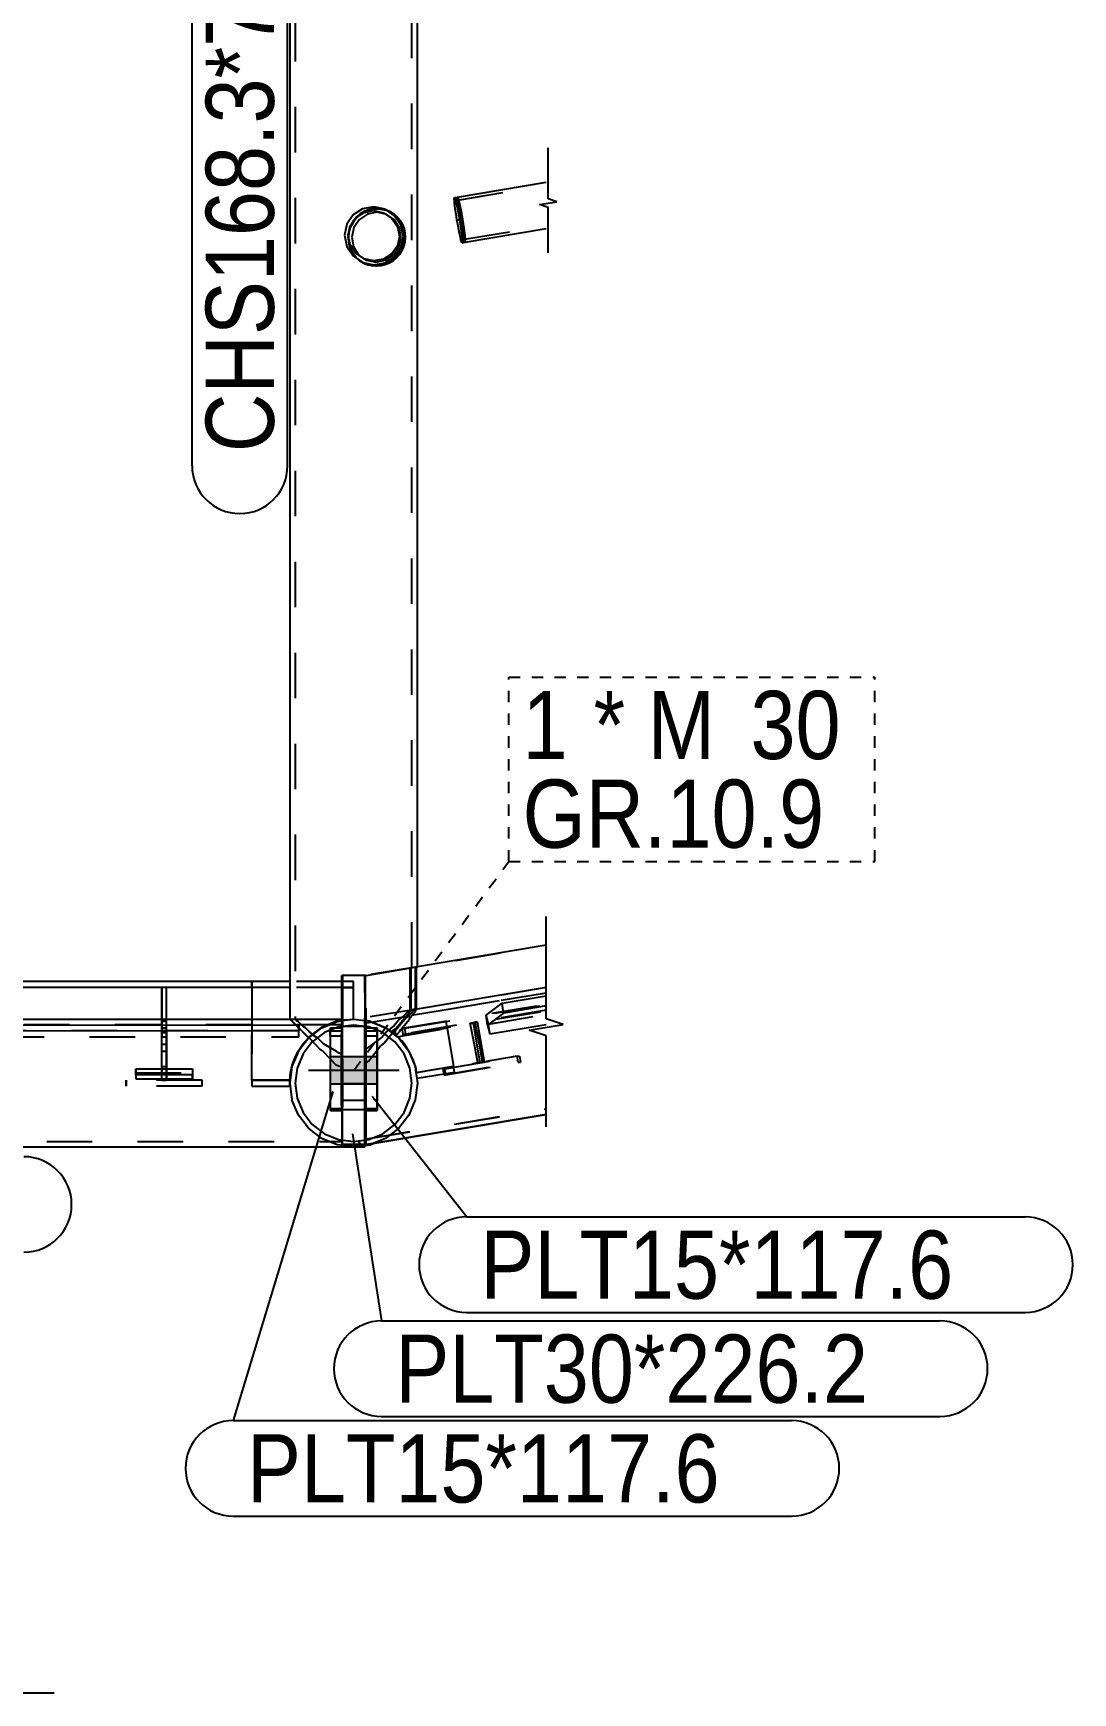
# Model space of a CAD drawing. Header units: millimetres. Extents: x 150000 to 150841, y 150000 to 150594.
# Drawn here: x 150651 to 150696.7, y 150287.6 to 150360.6 of the extents above; entities that cross this region are included whole.
import ezdxf

# ---------------------------------------------------------------- set-up
doc = ezdxf.new("R2010")
doc.units = ezdxf.units.MM
for name, pattern in [('XKITLINE00', [0]), ('XKITLINE02', [4, 2, -2]), ('XKITLINE04', [3, 0.5, -0.5, 0.5, -0.5, 0.5, -0.5])]:
    doc.linetypes.add(name, pattern=pattern)
doc.styles.add('A', font='arial.ttf')
doc.styles.add('ARIAL', font='arial.ttf')

msp = doc.modelspace()

# ---------------------------------------------------------------- linework, layer by layer
at = {"color": 7, "linetype": 'XKITLINE02'}
for p, q in [((150662.489, 150397.322), (150662.489, 150317.208)), ((150667.624, 150319.47), (150667.624, 150397.424)), ((150669.649, 150353.228), (150673.524, 150353.878)), ((150665.198, 150352.488), (150665.607, 150352.762)), ((150665.518, 150352.72), (150665.349, 150352.617)), ((150665.375, 150352.603), (150665.543, 150352.706)), ((150665.699, 150352.796), (150665.518, 150352.72)), ((150665.543, 150352.706), (150665.725, 150352.782)), ((150665.607, 150352.762), (150666.085, 150352.858)), ((150665.89, 150352.842), (150665.699, 150352.796)), ((150665.725, 150352.782), (150665.916, 150352.828)), ((150666.085, 150352.858), (150665.89, 150352.842)), ((150665.916, 150352.828), (150666.111, 150352.844)), ((150666.085, 150352.858), (150666.111, 150352.844)), ((150666.279, 150352.842), (150666.085, 150352.858)), ((150666.085, 150352.858), (150666.559, 150352.762)), ((150666.111, 150352.844), (150666.305, 150352.828)), ((150666.468, 150352.796), (150666.279, 150352.842)), ((150666.305, 150352.828), (150666.494, 150352.782)), ((150666.377, 150352.671), (150666.493, 150352.608)), ((150666.575, 150352.751), (150666.468, 150352.796)), ((150666.494, 150352.782), (150666.673, 150352.706)), ((150669.496, 150353.335), (150669.509, 150353.32)), ((150669.509, 150353.32), (150669.526, 150353.275)), ((150669.526, 150353.275), (150669.547, 150353.202)), ((150669.547, 150353.202), (150669.571, 150353.103)), ((150669.571, 150353.103), (150669.599, 150352.981)), ((150669.599, 150352.981), (150669.628, 150352.839)), ((150669.619, 150353.284), (150669.619, 150353.271)), ((150669.64, 150353.342), (150669.628, 150353.357)), ((150669.628, 150353.357), (150669.662, 150353.281)), ((150669.628, 150352.839), (150669.659, 150352.683)), ((150669.638, 150353.05), (150669.635, 150353.077)), ((150669.657, 150353.297), (150669.64, 150353.342)), ((150669.649, 150353.228), (150669.641, 150353.163)), ((150669.641, 150353.163), (150669.657, 150352.976)), ((150669.679, 150353.163), (150669.649, 150353.228)), ((150669.678, 150353.224), (150669.657, 150353.297)), ((150669.657, 150352.976), (150669.693, 150352.696)), ((150669.659, 150352.683), (150669.689, 150352.516)), ((150669.662, 150353.281), (150669.716, 150353.066)), ((150669.679, 150352.733), (150669.676, 150352.76)), ((150669.703, 150353.125), (150669.678, 150353.224)), ((150669.726, 150352.976), (150669.679, 150353.163)), ((150669.684, 150352.705), (150669.679, 150352.733)), ((150669.693, 150352.696), (150669.744, 150352.366)), ((150669.73, 150353.003), (150669.703, 150353.125)), ((150669.716, 150353.066), (150669.782, 150352.745)), ((150669.784, 150352.696), (150669.726, 150352.976)), ((150669.76, 150352.861), (150669.73, 150353.003)), ((150669.79, 150352.705), (150669.76, 150352.861)), ((150669.782, 150352.745), (150669.85, 150352.366)), ((150669.843, 150352.366), (150669.784, 150352.696)), ((150669.82, 150352.538), (150669.79, 150352.705)), ((150664.815, 150351.596), (150664.92, 150352.079)), ((150664.884, 150351.986), (150664.835, 150351.794)), ((150664.861, 150351.78), (150664.91, 150351.972)), ((150664.963, 150352.169), (150664.884, 150351.986)), ((150664.91, 150351.972), (150664.989, 150352.155)), ((150664.92, 150352.079), (150665.198, 150352.488)), ((150665.068, 150352.338), (150664.963, 150352.169)), ((150664.989, 150352.155), (150665.094, 150352.324)), ((150665.198, 150352.488), (150665.068, 150352.338)), ((150665.094, 150352.324), (150665.224, 150352.474)), ((150665.349, 150352.617), (150665.198, 150352.488)), ((150665.224, 150352.474), (150665.375, 150352.603)), ((150666.493, 150352.608), (150666.459, 150352.615)), ((150666.839, 150352.371), (150666.493, 150352.608)), ((150667.066, 150352.015), (150666.839, 150352.371)), ((150667.14, 150351.596), (150667.066, 150352.015)), ((150667.213, 150352.082), (150667.208, 150352.095)), ((150667.222, 150352.059), (150667.213, 150352.082)), ((150669.689, 150352.516), (150669.719, 150352.343)), ((150669.719, 150352.343), (150669.85, 150352.366)), ((150669.719, 150352.343), (150669.747, 150352.171)), ((150669.744, 150352.366), (150669.803, 150352.035)), ((150669.747, 150352.171), (150669.772, 150352.004)), ((150669.772, 150352.004), (150669.794, 150351.848)), ((150669.802, 150351.998), (150669.797, 150352.027)), ((150669.808, 150351.971), (150669.802, 150351.998)), ((150669.803, 150352.035), (150669.861, 150351.756)), ((150669.85, 150352.366), (150669.82, 150352.538)), ((150669.894, 150352.035), (150669.843, 150352.366)), ((150669.878, 150352.193), (150669.85, 150352.366)), ((150669.85, 150352.366), (150669.909, 150351.986)), ((150669.903, 150352.027), (150669.878, 150352.193)), ((150669.93, 150351.756), (150669.894, 150352.035)), ((150669.925, 150351.87), (150669.903, 150352.027)), ((150669.909, 150351.986), (150669.951, 150351.665)), ((150669.938, 150351.503), (150673.524, 150352.105)), ((150664.835, 150351.794), (150664.815, 150351.596)), ((150664.815, 150351.596), (150664.841, 150351.582)), ((150664.815, 150351.596), (150664.827, 150351.399)), ((150664.9, 150351.113), (150664.815, 150351.596)), ((150664.827, 150351.399), (150664.868, 150351.206)), ((150664.841, 150351.582), (150664.861, 150351.78)), ((150664.853, 150351.385), (150664.841, 150351.582)), ((150664.894, 150351.192), (150664.853, 150351.385)), ((150667.049, 150351.177), (150667.14, 150351.596)), ((150669.794, 150351.848), (150669.812, 150351.706)), ((150669.812, 150351.706), (150669.825, 150351.584)), ((150669.825, 150351.584), (150669.834, 150351.485)), ((150669.835, 150351.367), (150669.828, 150351.352)), ((150669.834, 150351.485), (150669.837, 150351.412)), ((150669.837, 150351.412), (150669.835, 150351.367)), ((150669.861, 150351.756), (150669.908, 150351.569)), ((150669.873, 150351.654), (150669.867, 150351.681)), ((150669.908, 150351.569), (150669.938, 150351.503)), ((150669.926, 150351.447), (150669.922, 150351.46)), ((150669.943, 150351.728), (150669.925, 150351.87)), ((150669.946, 150351.569), (150669.93, 150351.756)), ((150669.938, 150351.503), (150669.946, 150351.569)), ((150669.957, 150351.606), (150669.943, 150351.728)), ((150669.951, 150351.665), (150669.968, 150351.45)), ((150669.965, 150351.507), (150669.957, 150351.606)), ((150669.968, 150351.45), (150669.959, 150351.374)), ((150669.959, 150351.374), (150669.966, 150351.389)), ((150669.969, 150351.434), (150669.965, 150351.507)), ((150669.966, 150351.389), (150669.969, 150351.434)), ((150664.868, 150351.206), (150664.939, 150351.024)), ((150664.965, 150351.01), (150664.894, 150351.192)), ((150665.161, 150350.704), (150664.9, 150351.113)), ((150664.939, 150351.024), (150665.038, 150350.855)), ((150665.064, 150350.841), (150664.965, 150351.01)), ((150665.038, 150350.855), (150665.161, 150350.704)), ((150665.187, 150350.69), (150665.064, 150350.841)), ((150665.251, 150350.625), (150665.161, 150350.704)), ((150665.559, 150350.431), (150665.161, 150350.704)), ((150665.333, 150350.562), (150665.187, 150350.69)), ((150665.497, 150350.458), (150665.333, 150350.562)), ((150665.518, 150350.642), (150665.625, 150350.584)), ((150665.625, 150350.584), (150665.552, 150350.634)), ((150665.625, 150350.584), (150666.037, 150350.501)), ((150666.037, 150350.501), (150666.452, 150350.584)), ((150666.452, 150350.584), (150666.807, 150350.821)), ((150666.807, 150350.821), (150667.049, 150351.177)), ((150667.195, 150351.115), (150667.187, 150351.097)), ((150667.195, 150351.115), (150667.203, 150351.133)), ((150665.579, 150350.427), (150665.522, 150350.451)), ((150665.565, 150350.43), (150665.548, 150350.437)), ((150666.507, 150350.433), (150666.492, 150350.427)), ((150666.507, 150350.433), (150666.528, 150350.442)), ((150665.604, 150319.128), (150673.524, 150320.457)), ((150664.534, 150319.128), (150664.535, 150319.128)), ((150664.534, 150317.146), (150664.534, 150319.128)), ((150664.545, 150319.128), (150664.534, 150319.128)), ((150664.535, 150317.146), (150664.535, 150319.128)), ((150664.535, 150319.128), (150664.562, 150319.128)), ((150664.545, 150319.128), (150664.545, 150319.128)), ((150664.545, 150315.674), (150664.545, 150319.128)), ((150664.545, 150319.128), (150664.562, 150319.128)), ((150664.551, 150319.128), (150664.562, 150319.128)), ((150664.562, 150319.128), (150664.551, 150319.128)), ((150665.578, 150319.128), (150664.562, 150319.128)), ((150665.551, 150314.383), (150665.551, 150319.128)), ((150665.551, 150319.128), (150665.562, 150319.128)), ((150667.783, 150319.501), (150665.557, 150319.128)), ((150665.557, 150319.128), (150665.557, 150311.693)), ((150665.557, 150319.128), (150665.604, 150319.128)), ((150665.568, 150319.128), (150665.568, 150319.128)), ((150665.568, 150319.128), (150665.568, 150317.147)), ((150665.568, 150317.147), (150665.568, 150319.128)), ((150665.578, 150319.128), (150665.579, 150319.128)), ((150665.604, 150311.693), (150665.604, 150319.128)), ((150667.544, 150319.462), (150667.78, 150319.501)), ((150667.544, 150319.462), (150667.624, 150319.47)), ((150667.544, 150317.617), (150667.544, 150319.462)), ((150667.824, 150319.5), (150667.586, 150319.46)), ((150667.624, 150319.47), (150667.586, 150319.46)), ((150667.586, 150317.617), (150667.586, 150319.46)), ((150667.783, 150319.501), (150667.861, 150319.51)), ((150667.824, 150319.5), (150667.861, 150319.51)), ((150667.824, 150317.657), (150667.824, 150319.5)), ((150667.861, 150319.51), (150667.861, 150319.515)), ((150656.623, 150318.598), (150656.623, 150314.526)), ((150656.823, 150318.598), (150656.823, 150318.598)), ((150656.823, 150314.526), (150656.823, 150318.598)), ((150660.585, 150318.598), (150660.585, 150318.865)), ((150660.585, 150318.865), (150660.585, 150318.865)), ((150660.585, 150318.598), (150660.585, 150318.865)), ((150665.057, 150318.598), (150660.585, 150318.598)), ((150664.545, 150318.865), (150662.252, 150318.865)), ((150664.545, 150318.598), (150662.252, 150318.598)), ((150665.057, 150318.865), (150664.563, 150318.865)), ((150664.564, 150318.598), (150665.057, 150318.598)), ((150665.057, 150318.598), (150665.057, 150318.865)), ((150665.057, 150317.205), (150665.057, 150318.598)), ((150673.524, 150318.598), (150665.556, 150317.261)), ((150665.557, 150317.029), (150673.524, 150318.366)), ((150673.524, 150318.358), (150665.556, 150317.021)), ((150667.763, 150317.64), (150665.579, 150317.273)), ((150667.191, 150316.807), (150673.524, 150317.87)), ((150667.316, 150316.806), (150673.524, 150317.848)), ((150667.544, 150317.617), (150667.78, 150317.657)), ((150667.824, 150317.657), (150667.586, 150317.617)), ((150667.792, 150317.612), (150667.824, 150317.657)), ((150664.557, 150316.961), (150615.557, 150316.961)), ((150656.623, 150317.109), (150656.623, 150317.198)), ((150656.623, 150316.623), (150656.623, 150317.109)), ((150656.823, 150317.109), (150656.623, 150317.109)), ((150656.823, 150317.109), (150656.823, 150317.198)), ((150656.823, 150316.623), (150656.823, 150317.109)), ((150660.585, 150314.526), (150660.585, 150317.198)), ((150660.585, 150317.198), (150660.585, 150315.677)), ((150662.258, 150317.215), (150662.495, 150317.215)), ((150662.263, 150317.198), (150662.355, 150317.119)), ((150664.545, 150317.198), (150662.272, 150317.198)), ((150662.362, 150317.098), (150662.355, 150317.119)), ((150662.638, 150316.837), (150662.362, 150317.098)), ((150662.489, 150317.208), (150662.495, 150317.215)), ((150662.489, 150317.208), (150662.59, 150317.121)), ((150662.495, 150317.215), (150662.563, 150317.134)), ((150662.6, 150316.86), (150662.513, 150316.953)), ((150662.563, 150317.134), (150662.608, 150317.119)), ((150662.597, 150317.119), (150662.59, 150317.121)), ((150662.859, 150316.871), (150662.597, 150317.119)), ((150662.608, 150317.119), (150662.807, 150316.908)), ((150662.651, 150316.953), (150662.651, 150316.702)), ((150662.807, 150316.908), (150662.934, 150316.837)), ((150664.326, 150317.119), (150663.646, 150316.837)), ((150663.651, 150316.828), (150663.981, 150316.99)), ((150663.654, 150316.822), (150664.33, 150317.102)), ((150664.329, 150317.109), (150663.981, 150316.99)), ((150663.981, 150316.99), (150664.329, 150317.109)), ((150664.535, 150317.146), (150664.326, 150317.119)), ((150664.535, 150317.15), (150664.329, 150317.109)), ((150664.329, 150317.109), (150664.535, 150317.15)), ((150664.33, 150317.102), (150664.539, 150317.13)), ((150664.558, 150317.132), (150664.534, 150317.129)), ((150664.539, 150317.13), (150664.534, 150317.129)), ((150664.534, 150316.892), (150664.534, 150317.129)), ((150664.69, 150317.18), (150664.535, 150317.15)), ((150664.535, 150317.15), (150664.557, 150317.154)), ((150664.538, 150317.102), (150664.537, 150316.893)), ((150664.539, 150317.13), (150664.538, 150317.102)), ((150664.551, 150314.383), (150664.551, 150317.198)), ((150664.554, 150316.822), (150664.555, 150317.102)), ((150664.555, 150317.102), (150664.557, 150317.198)), ((150664.557, 150316.961), (150664.555, 150316.874)), ((150664.558, 150316.874), (150664.557, 150316.961)), ((150665.057, 150317.198), (150664.567, 150317.134)), ((150664.567, 150317.156), (150664.69, 150317.18)), ((150664.568, 150316.897), (150665.057, 150316.961)), ((150664.69, 150317.18), (150665.057, 150317.205)), ((150665.567, 150317.131), (150665.057, 150317.198)), ((150665.057, 150316.961), (150665.568, 150316.894)), ((150665.554, 150316.926), (150665.553, 150316.469)), ((150665.555, 150317.217), (150665.554, 150316.926)), ((150665.554, 150316.719), (150665.555, 150316.986)), ((150665.556, 150317.261), (150665.555, 150317.217)), ((150665.555, 150316.986), (150665.556, 150317.021)), ((150665.556, 150317.021), (150665.556, 150317.261)), ((150665.557, 150317.27), (150665.567, 150317.271)), ((150665.557, 150317.27), (150665.557, 150317.029)), ((150665.558, 150317.231), (150665.557, 150317.27)), ((150665.557, 150317.029), (150665.558, 150316.999)), ((150665.559, 150316.954), (150665.558, 150317.231)), ((150665.558, 150316.999), (150665.559, 150316.744)), ((150665.561, 150316.507), (150665.559, 150316.954)), ((150665.568, 150317.131), (150665.567, 150317.131)), ((150665.787, 150317.119), (150665.568, 150317.147)), ((150665.568, 150317.131), (150665.571, 150317.13)), ((150665.568, 150316.894), (150665.568, 150317.131)), ((150665.57, 150316.936), (150665.571, 150317.13)), ((150665.57, 150316.893), (150665.57, 150316.936)), ((150665.782, 150317.102), (150665.571, 150317.13)), ((150665.77, 150317.121), (150665.787, 150317.119)), ((150665.782, 150317.102), (150666.459, 150316.822)), ((150665.787, 150317.119), (150666.467, 150316.837)), ((150666.836, 150316.923), (150666.512, 150316.67)), ((150667.086, 150317.218), (150666.836, 150316.923)), ((150669.124, 150317.105), (150666.885, 150316.731)), ((150666.908, 150316.799), (150667.278, 150317.237)), ((150667.254, 150317.338), (150667.086, 150317.218)), ((150667.132, 150316.755), (150667.513, 150317.206)), ((150673.524, 150317.599), (150667.235, 150316.544)), ((150667.451, 150317.562), (150667.254, 150317.338)), ((150667.278, 150317.237), (150667.306, 150317.256)), ((150667.306, 150317.256), (150667.55, 150317.556)), ((150667.36, 150316.543), (150673.524, 150317.577)), ((150667.523, 150317.596), (150667.451, 150317.562)), ((150667.513, 150317.206), (150667.549, 150317.282)), ((150667.523, 150317.596), (150667.544, 150317.617)), ((150667.549, 150317.282), (150667.78, 150317.565)), ((150667.55, 150317.556), (150667.554, 150317.572)), ((150667.554, 150317.572), (150667.586, 150317.617)), ((150667.78, 150317.565), (150667.792, 150317.612)), ((150669.168, 150316.842), (150669.124, 150317.105)), ((150669.13, 150317.065), (150669.124, 150317.105)), ((150670.186, 150317.039), (150670.383, 150317.072)), ((150670.186, 150317.039), (150670.317, 150317.039)), ((150670.265, 150316.666), (150670.186, 150317.039)), ((150670.317, 150317.039), (150670.514, 150317.072)), ((150670.317, 150317.039), (150670.611, 150315.283)), ((150670.514, 150317.072), (150670.383, 150317.072)), ((150670.383, 150317.072), (150670.462, 150316.699)), ((150670.808, 150315.316), (150670.514, 150317.072)), ((150670.987, 150316.994), (150670.881, 150317.383)), ((150670.987, 150316.994), (150673.524, 150317.419)), ((150671.046, 150316.559), (150670.987, 150316.994)), ((150662.651, 150316.702), (150617.442, 150316.693)), ((150617.442, 150316.428), (150662.651, 150316.437)), ((150656.623, 150316.828), (150656.823, 150316.828)), ((150656.623, 150316.686), (150656.623, 150316.385)), ((150656.623, 150315.121), (150656.623, 150316.623)), ((150656.623, 150316.623), (150656.823, 150316.623)), ((150656.623, 150316.438), (150656.823, 150316.438)), ((150656.623, 150314.851), (150656.623, 150316.385)), ((150656.823, 150316.686), (150656.823, 150316.385)), ((150656.823, 150315.121), (150656.823, 150316.623)), ((150656.823, 150316.385), (150656.823, 150314.851)), ((150662.6, 150316.86), (150662.642, 150316.837)), ((150663.073, 150316.377), (150662.627, 150315.796)), ((150662.656, 150316.806), (150662.638, 150316.837)), ((150662.651, 150316.827), (150662.642, 150316.837)), ((150662.651, 150316.437), (150662.651, 150316.702)), ((150663.078, 150316.401), (150662.656, 150316.806)), ((150663.069, 150316.381), (150662.826, 150316.105)), ((150662.826, 150316.105), (150663.069, 150316.381)), ((150663.241, 150316.209), (150662.833, 150315.677)), ((150662.859, 150316.871), (150662.925, 150316.837)), ((150662.925, 150316.837), (150663.245, 150316.529)), ((150662.934, 150316.837), (150663.205, 150316.554)), ((150663.277, 150316.564), (150663.069, 150316.381)), ((150663.069, 150316.381), (150663.277, 150316.564)), ((150663.073, 150316.377), (150663.094, 150316.393)), ((150663.078, 150316.401), (150663.646, 150316.837)), ((150663.094, 150316.393), (150663.654, 150316.822)), ((150663.205, 150316.554), (150663.475, 150316.388)), ((150663.772, 150316.617), (150663.241, 150316.209)), ((150663.345, 150316.624), (150663.277, 150316.564)), ((150663.277, 150316.564), (150663.345, 150316.624)), ((150663.345, 150316.624), (150663.651, 150316.828)), ((150663.475, 150316.388), (150663.728, 150316.124)), ((150664.392, 150316.874), (150663.772, 150316.617)), ((150664.032, 150316.476), (150664.532, 150316.476)), ((150664.533, 150316.679), (150664.033, 150316.679)), ((150664.392, 150316.874), (150664.537, 150316.893)), ((150664.531, 150316.109), (150664.532, 150316.476)), ((150664.532, 150316.476), (150664.533, 150316.679)), ((150664.533, 150316.679), (150664.534, 150316.829)), ((150664.534, 150316.892), (150664.559, 150316.896)), ((150664.534, 150316.892), (150664.537, 150316.893)), ((150664.552, 150315.796), (150664.553, 150316.377)), ((150664.553, 150316.209), (150664.552, 150315.677)), ((150664.553, 150316.377), (150664.554, 150316.822)), ((150664.554, 150316.617), (150664.553, 150316.209)), ((150664.555, 150316.874), (150664.554, 150316.617)), ((150664.559, 150316.617), (150664.558, 150316.874)), ((150664.56, 150316.209), (150664.559, 150316.617)), ((150664.561, 150315.677), (150664.56, 150316.209)), ((150665.553, 150316.469), (150665.552, 150315.875)), ((150665.552, 150315.757), (150665.553, 150316.3)), ((150665.553, 150316.3), (150665.554, 150316.719)), ((150665.559, 150316.744), (150665.56, 150316.336)), ((150665.56, 150316.336), (150665.561, 150315.801)), ((150665.561, 150315.923), (150665.561, 150316.507)), ((150665.721, 150316.874), (150665.568, 150316.894)), ((150665.599, 150316.476), (150666.099, 150316.476)), ((150666.1, 150316.679), (150665.6, 150316.679)), ((150665.672, 150315.938), (150666.296, 150316.407)), ((150666.34, 150316.617), (150665.721, 150316.874)), ((150666.098, 150316.109), (150666.099, 150316.476)), ((150666.099, 150316.476), (150666.1, 150316.679)), ((150666.1, 150316.679), (150666.101, 150316.829)), ((150666.512, 150316.67), (150666.296, 150316.407)), ((150666.872, 150316.209), (150666.34, 150316.617)), ((150666.459, 150316.822), (150667.04, 150316.377)), ((150666.467, 150316.837), (150666.928, 150316.483)), ((150666.721, 150316.642), (150666.767, 150316.694)), ((150666.767, 150316.694), (150666.908, 150316.799)), ((150667.28, 150315.677), (150666.872, 150316.209)), ((150666.929, 150316.468), (150666.885, 150316.731)), ((150666.885, 150316.731), (150666.927, 150316.696)), ((150666.928, 150316.483), (150667.079, 150316.656)), ((150669.168, 150316.842), (150666.929, 150316.468)), ((150666.929, 150316.468), (150666.971, 150316.433)), ((150669.173, 150316.81), (150666.964, 150316.44)), ((150666.964, 150316.438), (150669.173, 150316.808)), ((150666.964, 150316.44), (150666.964, 150316.438)), ((150666.964, 150316.44), (150667.046, 150316.382)), ((150667.046, 150316.382), (150666.964, 150316.438)), ((150667.04, 150316.377), (150667.486, 150315.796)), ((150667.079, 150316.656), (150667.132, 150316.755)), ((150667.235, 150316.544), (150667.191, 150316.807)), ((150667.191, 150316.807), (150667.316, 150316.806)), ((150667.235, 150316.544), (150667.36, 150316.543)), ((150667.36, 150316.543), (150667.316, 150316.806)), ((150669.174, 150316.802), (150669.168, 150316.842)), ((150669.173, 150316.808), (150669.173, 150316.81)), ((150669.173, 150316.81), (150669.455, 150315.128)), ((150670.392, 150315.999), (150670.265, 150316.666)), ((150670.462, 150316.699), (150670.589, 150316.032)), ((150656.623, 150316.105), (150656.823, 150316.105)), ((150656.623, 150315.799), (150656.823, 150315.799)), ((150662.627, 150315.796), (150662.347, 150315.119)), ((150662.472, 150315.5), (150662.359, 150315.185)), ((150662.359, 150315.185), (150662.472, 150315.5)), ((150662.472, 150315.5), (150662.622, 150315.799)), ((150662.833, 150315.677), (150662.576, 150315.058)), ((150662.622, 150315.799), (150662.826, 150316.105)), ((150664.29, 150315.804), (150663.728, 150316.124)), ((150664.277, 150315.198), (150664.034, 150315.454)), ((150664.343, 150315.748), (150664.29, 150315.804)), ((150664.545, 150315.674), (150664.343, 150315.748)), ((150664.53, 150315.617), (150664.531, 150316.109)), ((150664.53, 150315.053), (150664.53, 150315.617)), ((150664.545, 150315.123), (150664.545, 150315.674)), ((150664.551, 150315.119), (150664.552, 150315.796)), ((150664.552, 150315.677), (150664.552, 150315.058)), ((150664.562, 150315.058), (150664.561, 150315.677)), ((150665.552, 150315.875), (150665.551, 150315.187)), ((150665.552, 150315.127), (150665.552, 150315.757)), ((150665.562, 150315.24), (150665.561, 150315.923)), ((150665.561, 150315.801), (150665.562, 150315.175)), ((150665.672, 150315.938), (150665.578, 150315.882)), ((150665.579, 150315.29), (150665.578, 150315.882)), ((150665.728, 150315.377), (150666.101, 150315.851)), ((150666.097, 150315.617), (150666.098, 150316.109)), ((150666.097, 150315.053), (150666.097, 150315.617)), ((150667.537, 150315.058), (150667.28, 150315.677)), ((150667.486, 150315.796), (150667.766, 150315.119)), ((150672.257, 150315.575), (150668.975, 150315.024)), ((150669.069, 150315.024), (150672.351, 150315.575)), ((150670.518, 150315.283), (150670.392, 150315.999)), ((150670.589, 150316.032), (150670.715, 150315.316)), ((150672.301, 150315.312), (150672.257, 150315.575)), ((150672.257, 150315.575), (150672.351, 150315.575)), ((150672.351, 150315.575), (150672.395, 150315.312)), ((150655.473, 150314.764), (150655.473, 150315.029)), ((150655.473, 150314.851), (150657.973, 150314.851)), ((150655.473, 150314.764), (150655.473, 150314.586)), ((150656.623, 150314.526), (150656.623, 150315.121)), ((150656.623, 150315.121), (150656.823, 150315.121)), ((150656.623, 150315.029), (150656.623, 150314.851)), ((150656.623, 150314.851), (150656.823, 150314.851)), ((150656.823, 150315.121), (150656.823, 150314.526)), ((150656.823, 150315.029), (150656.823, 150314.851)), ((150657.973, 150315.029), (150657.973, 150314.764)), ((150657.973, 150314.764), (150657.973, 150314.586)), ((150662.248, 150314.527), (150662.284, 150314.859)), ((150662.347, 150315.119), (150662.252, 150314.393)), ((150662.359, 150315.185), (150662.284, 150314.859)), ((150662.284, 150314.859), (150662.359, 150315.185)), ((150662.576, 150315.058), (150662.489, 150314.393)), ((150664.277, 150315.198), (150664.481, 150315.123)), ((150664.534, 150315.062), (150664.481, 150315.123)), ((150664.53, 150314.479), (150664.53, 150315.053)), ((150664.545, 150315.049), (150664.545, 150315.123)), ((150664.551, 150314.393), (150664.551, 150315.119)), ((150664.552, 150315.058), (150664.551, 150314.393)), ((150664.562, 150314.393), (150664.562, 150315.058)), ((150665.551, 150315.187), (150665.551, 150314.449)), ((150665.551, 150314.452), (150665.552, 150315.127)), ((150665.562, 150314.504), (150665.562, 150315.24)), ((150665.562, 150315.175), (150665.562, 150314.502)), ((150665.601, 150315.303), (150665.728, 150315.377)), ((150666.097, 150314.479), (150666.097, 150315.053)), ((150667.625, 150314.393), (150667.537, 150315.058)), ((150667.766, 150315.119), (150667.862, 150314.393)), ((150667.774, 150315.121), (150667.809, 150314.854)), ((150667.809, 150314.853), (150667.774, 150315.121)), ((150667.808, 150314.869), (150669.452, 150315.144)), ((150667.852, 150314.606), (150667.808, 150314.869)), ((150667.808, 150314.869), (150667.812, 150314.847)), ((150669.454, 150315.13), (150667.809, 150314.854)), ((150669.455, 150315.128), (150667.809, 150314.853)), ((150667.809, 150314.854), (150667.809, 150314.853)), ((150667.852, 150314.606), (150669.496, 150314.881)), ((150668.975, 150315.024), (150669.019, 150314.761)), ((150668.975, 150315.024), (150669.069, 150315.024)), ((150669.019, 150314.761), (150672.301, 150315.312)), ((150669.019, 150314.761), (150669.113, 150314.761)), ((150669.113, 150314.761), (150669.069, 150315.024)), ((150669.113, 150314.761), (150672.395, 150315.312)), ((150669.496, 150314.881), (150669.452, 150315.144)), ((150669.452, 150315.144), (150669.455, 150315.122)), ((150669.499, 150314.859), (150669.496, 150314.881)), ((150670.715, 150315.316), (150670.518, 150315.283)), ((150670.611, 150315.283), (150670.518, 150315.283)), ((150670.611, 150315.283), (150670.808, 150315.316)), ((150670.808, 150315.316), (150670.715, 150315.316)), ((150672.301, 150315.312), (150672.395, 150315.312)), ((150655.057, 150314.26), (150655.057, 150314.526)), ((150658.39, 150314.526), (150655.057, 150314.526)), ((150655.057, 150314.526), (150655.057, 150314.26)), ((150658.39, 150314.26), (150655.057, 150314.26)), ((150656.623, 150314.526), (150656.623, 150314.526)), ((150656.623, 150314.526), (150656.823, 150314.526)), ((150658.39, 150314.26), (150658.39, 150314.526)), ((150658.39, 150314.26), (150658.39, 150314.526)), ((150660.585, 150314.526), (150662.248, 150314.527)), ((150662.252, 150314.526), (150660.585, 150314.526)), ((150660.585, 150314.526), (150660.585, 150314.26)), ((150660.585, 150314.26), (150662.252, 150314.26)), ((150662.252, 150314.26), (150662.252, 150314.526)), ((150662.252, 150314.393), (150662.347, 150313.667)), ((150662.489, 150314.393), (150662.576, 150313.728)), ((150664.531, 150313.956), (150664.53, 150314.479)), ((150664.551, 150314.393), (150664.552, 150313.728)), ((150664.551, 150313.667), (150664.551, 150314.393)), ((150664.551, 150313.646), (150664.551, 150314.383)), ((150664.551, 150314.383), (150665.551, 150314.383)), ((150664.562, 150313.728), (150664.562, 150314.393)), ((150665.552, 150313.779), (150665.551, 150314.452)), ((150665.551, 150314.449), (150665.551, 150313.714)), ((150665.551, 150313.646), (150665.551, 150314.383)), ((150665.562, 150313.767), (150665.562, 150314.504)), ((150665.562, 150314.502), (150665.562, 150313.827)), ((150666.097, 150313.956), (150666.097, 150314.479)), ((150667.537, 150313.728), (150667.625, 150314.393)), ((150667.862, 150314.393), (150667.766, 150313.667)), ((150667.856, 150314.584), (150667.852, 150314.606)), ((150662.627, 150312.991), (150662.347, 150313.667)), ((150662.576, 150313.728), (150662.833, 150313.109)), ((150664.033, 150313.276), (150664.533, 150313.276)), ((150664.532, 150313.54), (150664.531, 150313.956)), ((150664.533, 150313.276), (150664.532, 150313.54)), ((150664.534, 150313.195), (150664.533, 150313.276)), ((150664.552, 150312.991), (150664.551, 150313.667)), ((150664.551, 150313.646), (150665.551, 150313.646)), ((150664.551, 150313.646), (150664.552, 150312.96)), ((150664.552, 150313.728), (150664.552, 150313.109)), ((150664.561, 150313.109), (150664.562, 150313.728)), ((150665.551, 150313.714), (150665.552, 150313.031)), ((150665.552, 150312.96), (150665.551, 150313.646)), ((150665.552, 150313.153), (150665.552, 150313.779)), ((150665.557, 150311.933), (150673.524, 150313.27)), ((150665.56, 150311.925), (150673.524, 150313.262)), ((150665.561, 150313.226), (150665.562, 150313.827)), ((150665.561, 150313.079), (150665.562, 150313.767)), ((150665.599, 150313.276), (150666.099, 150313.276)), ((150666.098, 150313.54), (150666.097, 150313.956)), ((150666.099, 150313.276), (150666.098, 150313.54)), ((150666.1, 150313.195), (150666.099, 150313.276)), ((150667.28, 150313.109), (150667.537, 150313.728)), ((150667.766, 150313.667), (150667.486, 150312.991)), ((150663.073, 150312.41), (150662.627, 150312.991)), ((150662.833, 150313.109), (150663.241, 150312.577)), ((150663.241, 150312.577), (150663.772, 150312.169)), ((150664.552, 150313.109), (150664.553, 150312.577)), ((150664.553, 150312.41), (150664.552, 150312.991)), ((150664.552, 150312.96), (150664.553, 150312.376)), ((150664.553, 150312.577), (150664.554, 150312.169)), ((150664.559, 150312.169), (150664.56, 150312.577)), ((150664.56, 150312.577), (150664.561, 150313.109)), ((150665.553, 150312.618), (150665.552, 150313.153)), ((150665.552, 150313.031), (150665.553, 150312.446)), ((150665.553, 150312.376), (150665.552, 150312.96)), ((150665.554, 150312.209), (150665.553, 150312.618)), ((150665.56, 150312.654), (150665.559, 150312.235)), ((150665.561, 150313.197), (150665.56, 150312.654)), ((150665.561, 150313.197), (150665.561, 150313.226)), ((150665.561, 150312.485), (150665.561, 150313.079)), ((150666.34, 150312.169), (150666.872, 150312.577)), ((150666.872, 150312.577), (150667.28, 150313.109)), ((150667.486, 150312.991), (150667.04, 150312.41)), ((150615.559, 150311.825), (150664.557, 150311.825)), ((150663.654, 150311.964), (150663.073, 150312.41)), ((150664.33, 150311.684), (150663.654, 150311.964)), ((150663.772, 150312.169), (150664.392, 150311.913)), ((150664.392, 150311.913), (150665.056, 150311.825)), ((150664.554, 150311.964), (150664.553, 150312.41)), ((150664.553, 150312.376), (150664.554, 150311.934)), ((150664.554, 150312.169), (150664.555, 150311.913)), ((150664.555, 150311.684), (150664.554, 150311.964)), ((150664.554, 150311.934), (150664.555, 150311.666)), ((150664.555, 150311.913), (150664.557, 150311.825)), ((150664.557, 150311.825), (150664.558, 150311.913)), ((150664.558, 150311.913), (150664.559, 150312.169)), ((150664.558, 150311.711), (150664.559, 150311.964)), ((150665.056, 150311.825), (150665.721, 150311.913)), ((150665.302, 150311.711), (150665.3, 150311.857)), ((150665.345, 150311.711), (150665.3, 150311.857)), ((150665.553, 150312.446), (150665.554, 150312)), ((150665.554, 150311.934), (150665.553, 150312.376)), ((150665.555, 150311.955), (150665.554, 150312.209)), ((150665.554, 150312), (150665.555, 150311.723)), ((150665.555, 150311.666), (150665.554, 150311.934)), ((150665.556, 150311.925), (150665.555, 150311.955)), ((150665.556, 150311.711), (150665.556, 150311.925)), ((150665.556, 150311.925), (150665.56, 150311.925)), ((150665.558, 150311.968), (150665.557, 150311.933)), ((150665.557, 150311.693), (150665.557, 150311.933)), ((150665.559, 150312.235), (150665.558, 150311.968)), ((150665.558, 150311.737), (150665.559, 150312.028)), ((150665.559, 150312.028), (150665.561, 150312.485)), ((150665.572, 150311.729), (150665.571, 150311.893)), ((150665.572, 150311.687), (150665.571, 150311.893)), ((150665.721, 150311.913), (150666.34, 150312.169)), ((150666.459, 150311.964), (150665.94, 150311.749)), ((150667.04, 150312.41), (150666.459, 150311.964)), ((150664.614, 150311.646), (150664.33, 150311.684)), ((150664.794, 150311.679), (150664.538, 150311.679)), ((150664.539, 150311.656), (150664.538, 150311.679)), ((150664.539, 150311.666), (150664.538, 150311.679)), ((150664.539, 150311.656), (150664.539, 150311.666)), ((150664.557, 150311.588), (150664.555, 150311.684)), ((150664.557, 150311.594), (150664.555, 150311.666)), ((150664.557, 150311.639), (150664.558, 150311.702)), ((150664.557, 150311.589), (150664.557, 150311.639)), ((150664.558, 150311.702), (150664.558, 150311.711)), ((150664.614, 150311.646), (150665.442, 150311.639)), ((150665.046, 150311.589), (150664.614, 150311.646)), ((150665.302, 150311.679), (150664.794, 150311.679)), ((150665.066, 150311.589), (150665.442, 150311.639)), ((150665.302, 150311.684), (150665.302, 150311.711)), ((150665.302, 150311.679), (150665.351, 150311.692)), ((150665.302, 150311.684), (150665.302, 150311.679)), ((150665.351, 150311.692), (150665.345, 150311.711)), ((150665.557, 150311.654), (150665.442, 150311.639)), ((150665.555, 150311.723), (150665.556, 150311.684)), ((150665.557, 150311.589), (150665.555, 150311.666)), ((150665.556, 150311.684), (150665.556, 150311.711)), ((150665.556, 150311.684), (150665.558, 150311.685)), ((150665.557, 150311.693), (150665.558, 150311.711)), ((150665.557, 150311.693), (150665.558, 150311.693)), ((150665.557, 150311.693), (150665.558, 150311.693)), ((150665.557, 150311.693), (150665.558, 150311.693)), ((150665.558, 150311.711), (150665.558, 150311.737)), ((150665.572, 150311.687), (150665.572, 150311.729)), ((150665.572, 150311.656), (150665.572, 150311.656))]:
    msp.add_line(p, q, dxfattribs=at)
at = {"color": 2, "linetype": 'XKITLINE00'}
for p, q in [((150667.861, 150319.515), (150667.861, 150397.429)), ((150662.252, 150394.934), (150662.252, 150317.207)), ((150669.628, 150353.357), (150673.524, 150354.011)), ((150665.453, 150352.845), (150665.033, 150352.577)), ((150665.153, 150352.456), (150665.518, 150352.688)), ((150665.948, 150352.932), (150665.453, 150352.845)), ((150665.518, 150352.688), (150665.948, 150352.764)), ((150666.082, 150352.692), (150665.667, 150352.608)), ((150666.442, 150352.824), (150665.948, 150352.932)), ((150665.948, 150352.764), (150666.377, 150352.671)), ((150666.459, 150352.615), (150666.082, 150352.692)), ((150666.377, 150352.671), (150666.742, 150352.423)), ((150666.442, 150352.824), (150666.559, 150352.762)), ((150666.862, 150352.539), (150666.442, 150352.824)), ((150666.559, 150352.762), (150666.957, 150352.488)), ((150666.647, 150352.72), (150666.575, 150352.751)), ((150666.647, 150352.72), (150666.673, 150352.706)), ((150666.811, 150352.617), (150666.647, 150352.72)), ((150666.673, 150352.706), (150666.837, 150352.603)), ((150669.487, 150353.275), (150669.489, 150353.32)), ((150669.49, 150353.202), (150669.487, 150353.275)), ((150669.489, 150353.32), (150669.496, 150353.335)), ((150669.499, 150353.103), (150669.49, 150353.202)), ((150669.496, 150353.335), (150669.628, 150353.357)), ((150669.512, 150352.981), (150669.499, 150353.103)), ((150669.53, 150352.839), (150669.512, 150352.981)), ((150669.552, 150352.683), (150669.53, 150352.839)), ((150669.578, 150352.516), (150669.552, 150352.683)), ((150669.62, 150353.342), (150669.618, 150353.297)), ((150669.619, 150353.284), (150669.618, 150353.297)), ((150669.619, 150353.281), (150669.628, 150353.357)), ((150669.636, 150353.066), (150669.619, 150353.281)), ((150669.619, 150353.271), (150669.622, 150353.224)), ((150669.628, 150353.357), (150669.62, 150353.342)), ((150669.63, 150353.125), (150669.622, 150353.224)), ((150669.635, 150353.077), (150669.63, 150353.125)), ((150669.678, 150352.745), (150669.636, 150353.066)), ((150669.643, 150353.003), (150669.638, 150353.05)), ((150669.661, 150352.861), (150669.643, 150353.003)), ((150669.676, 150352.76), (150669.661, 150352.861)), ((150669.679, 150352.733), (150669.678, 150352.745)), ((150669.683, 150352.705), (150669.679, 150352.733)), ((150669.683, 150352.705), (150669.709, 150352.538)), ((150669.737, 150352.366), (150669.684, 150352.705)), ((150664.753, 150352.169), (150664.654, 150351.683)), ((150665.033, 150352.577), (150664.753, 150352.169)), ((150664.824, 150351.679), (150664.91, 150352.101)), ((150664.91, 150352.101), (150665.153, 150352.456)), ((150665.07, 150352.015), (150664.979, 150351.596)), ((150665.311, 150352.371), (150665.07, 150352.015)), ((150665.667, 150352.608), (150665.311, 150352.371)), ((150666.742, 150352.423), (150666.985, 150352.059)), ((150666.957, 150352.488), (150666.811, 150352.617)), ((150666.837, 150352.603), (150666.983, 150352.474)), ((150667.142, 150352.12), (150666.862, 150352.539)), ((150667.081, 150352.338), (150666.957, 150352.488)), ((150666.957, 150352.488), (150667.218, 150352.079)), ((150666.983, 150352.474), (150667.107, 150352.324)), ((150666.985, 150352.059), (150667.071, 150351.633)), ((150667.179, 150352.169), (150667.081, 150352.338)), ((150667.107, 150352.324), (150667.205, 150352.155)), ((150667.241, 150351.63), (150667.142, 150352.12)), ((150667.208, 150352.095), (150667.179, 150352.169)), ((150667.205, 150352.155), (150667.276, 150351.972)), ((150667.218, 150352.079), (150667.303, 150351.596)), ((150667.25, 150351.986), (150667.222, 150352.059)), ((150667.292, 150351.794), (150667.25, 150351.986)), ((150667.276, 150351.972), (150667.318, 150351.78)), ((150669.605, 150352.343), (150669.578, 150352.516)), ((150669.605, 150352.343), (150669.737, 150352.366)), ((150669.635, 150352.171), (150669.605, 150352.343)), ((150669.666, 150352.004), (150669.635, 150352.171)), ((150669.696, 150351.848), (150669.666, 150352.004)), ((150669.709, 150352.538), (150669.737, 150352.366)), ((150669.737, 150352.366), (150669.766, 150352.193)), ((150669.797, 150352.027), (150669.737, 150352.366)), ((150669.766, 150352.193), (150669.797, 150352.027)), ((150669.802, 150351.998), (150669.797, 150352.027)), ((150669.805, 150351.986), (150669.802, 150351.998)), ((150669.871, 150351.665), (150669.805, 150351.986)), ((150669.827, 150351.87), (150669.808, 150351.971)), ((150669.959, 150351.374), (150673.524, 150351.973)), ((150664.654, 150351.683), (150664.753, 150351.193)), ((150664.91, 150351.254), (150664.824, 150351.679)), ((150665.153, 150350.889), (150664.91, 150351.254)), ((150664.979, 150351.596), (150665.052, 150351.177)), ((150666.985, 150351.211), (150666.742, 150350.857)), ((150667.071, 150351.633), (150666.985, 150351.211)), ((150667.142, 150351.144), (150667.241, 150351.63)), ((150667.303, 150351.596), (150667.199, 150351.113)), ((150667.234, 150351.206), (150667.284, 150351.399)), ((150667.31, 150351.385), (150667.26, 150351.192)), ((150667.284, 150351.399), (150667.303, 150351.596)), ((150667.303, 150351.596), (150667.292, 150351.794)), ((150667.303, 150351.596), (150667.329, 150351.582)), ((150667.329, 150351.582), (150667.31, 150351.385)), ((150667.318, 150351.78), (150667.329, 150351.582)), ((150669.725, 150351.706), (150669.696, 150351.848)), ((150669.753, 150351.584), (150669.725, 150351.706)), ((150669.777, 150351.485), (150669.753, 150351.584)), ((150669.799, 150351.412), (150669.777, 150351.485)), ((150669.816, 150351.367), (150669.799, 150351.412)), ((150669.828, 150351.352), (150669.816, 150351.367)), ((150669.857, 150351.728), (150669.827, 150351.87)), ((150669.828, 150351.352), (150669.959, 150351.374)), ((150669.867, 150351.681), (150669.857, 150351.728)), ((150669.925, 150351.45), (150669.871, 150351.665)), ((150669.884, 150351.606), (150669.873, 150351.654)), ((150669.909, 150351.507), (150669.884, 150351.606)), ((150669.922, 150351.46), (150669.909, 150351.507)), ((150669.959, 150351.374), (150669.925, 150351.45)), ((150669.93, 150351.434), (150669.926, 150351.447)), ((150669.93, 150351.434), (150669.947, 150351.389)), ((150669.947, 150351.389), (150669.959, 150351.374)), ((150664.753, 150351.193), (150665.033, 150350.773)), ((150665.033, 150350.773), (150665.453, 150350.488)), ((150665.052, 150351.177), (150665.279, 150350.821)), ((150665.518, 150350.642), (150665.153, 150350.889)), ((150665.307, 150350.576), (150665.251, 150350.625)), ((150665.552, 150350.634), (150665.279, 150350.821)), ((150665.307, 150350.576), (150665.471, 150350.472)), ((150665.453, 150350.488), (150665.559, 150350.431)), ((150665.453, 150350.488), (150665.948, 150350.381)), ((150665.948, 150350.549), (150665.518, 150350.642)), ((150666.377, 150350.624), (150665.948, 150350.549)), ((150666.742, 150350.857), (150666.377, 150350.624)), ((150666.442, 150350.468), (150666.862, 150350.736)), ((150666.921, 150350.704), (150666.511, 150350.431)), ((150666.601, 150350.472), (150666.769, 150350.576)), ((150666.795, 150350.562), (150666.627, 150350.458)), ((150666.769, 150350.576), (150666.921, 150350.704)), ((150666.946, 150350.69), (150666.795, 150350.562)), ((150666.862, 150350.736), (150667.142, 150351.144)), ((150667.199, 150351.113), (150666.921, 150350.704)), ((150666.921, 150350.704), (150667.05, 150350.855)), ((150667.076, 150350.841), (150666.946, 150350.69)), ((150667.05, 150350.855), (150667.156, 150351.024)), ((150667.182, 150351.01), (150667.076, 150350.841)), ((150667.187, 150351.097), (150667.156, 150351.024)), ((150667.26, 150351.192), (150667.182, 150351.01)), ((150667.203, 150351.133), (150667.234, 150351.206)), ((150665.471, 150350.472), (150665.497, 150350.458)), ((150665.522, 150350.451), (150665.471, 150350.472)), ((150665.548, 150350.437), (150665.497, 150350.458)), ((150666.033, 150350.335), (150665.559, 150350.431)), ((150665.565, 150350.43), (150665.676, 150350.383)), ((150665.65, 150350.397), (150665.579, 150350.427)), ((150665.65, 150350.397), (150665.839, 150350.35)), ((150665.865, 150350.336), (150665.676, 150350.383)), ((150665.839, 150350.35), (150666.033, 150350.335)), ((150666.059, 150350.321), (150665.865, 150350.336)), ((150665.948, 150350.381), (150666.442, 150350.468)), ((150666.511, 150350.431), (150666.033, 150350.335)), ((150666.033, 150350.335), (150666.228, 150350.35)), ((150666.059, 150350.321), (150666.033, 150350.335)), ((150666.254, 150350.336), (150666.059, 150350.321)), ((150666.228, 150350.35), (150666.419, 150350.397)), ((150666.445, 150350.383), (150666.254, 150350.336)), ((150666.492, 150350.427), (150666.419, 150350.397)), ((150666.627, 150350.458), (150666.445, 150350.383)), ((150666.528, 150350.442), (150666.601, 150350.472)), ((150673.524, 150320.465), (150667.783, 150319.501)), ((150664.545, 150315.049), (150664.545, 150319.128)), ((150664.562, 150319.128), (150664.545, 150319.128)), ((150664.551, 150317.198), (150664.551, 150319.128)), ((150665.562, 150319.128), (150664.562, 150319.128)), ((150664.562, 150319.128), (150664.568, 150316.905)), ((150665.562, 150319.128), (150665.568, 150316.903)), ((150665.579, 150319.128), (150665.562, 150319.128)), ((150665.578, 150315.882), (150665.578, 150319.128)), ((150665.579, 150315.29), (150665.579, 150319.128)), ((150667.78, 150317.657), (150667.78, 150319.501)), ((150667.78, 150319.501), (150667.783, 150319.501)), ((150660.585, 150318.865), (150619.528, 150318.865)), ((150660.585, 150318.598), (150619.528, 150318.598)), ((150656.623, 150318.598), (150656.623, 150318.598)), ((150656.623, 150317.205), (150656.623, 150318.598)), ((150656.823, 150318.598), (150656.623, 150318.598)), ((150656.823, 150317.205), (150656.823, 150318.598)), ((150660.585, 150318.865), (150660.585, 150318.865)), ((150660.585, 150318.865), (150660.585, 150318.598)), ((150662.252, 150318.865), (150660.585, 150318.865)), ((150660.585, 150318.598), (150660.585, 150318.598)), ((150660.585, 150318.598), (150660.585, 150317.198)), ((150662.252, 150318.598), (150660.585, 150318.598)), ((150664.563, 150318.865), (150664.545, 150318.865)), ((150664.564, 150318.598), (150664.545, 150318.598)), ((150673.524, 150318.606), (150667.763, 150317.64)), ((150667.751, 150317.627), (150667.78, 150317.657)), ((150670.881, 150317.383), (150671.595, 150317.91)), ((150671.595, 150317.91), (150673.524, 150318.234)), ((150671.654, 150317.476), (150671.595, 150317.91)), ((150673.524, 150317.789), (150671.654, 150317.476)), ((150617.442, 150316.943), (150662.651, 150316.953)), ((150662.272, 150317.198), (150617.849, 150317.198)), ((150656.623, 150317.198), (150656.623, 150317.205)), ((150656.623, 150317.205), (150656.823, 150317.205)), ((150656.823, 150317.198), (150656.823, 150317.205)), ((150662.252, 150317.207), (150662.258, 150317.215)), ((150662.252, 150317.207), (150662.263, 150317.198)), ((150662.258, 150317.215), (150662.333, 150317.126)), ((150662.333, 150317.126), (150662.356, 150317.119)), ((150662.513, 150316.953), (150662.356, 150317.119)), ((150662.651, 150316.688), (150662.651, 150316.953)), ((150664.557, 150317.198), (150664.545, 150317.198)), ((150664.557, 150317.198), (150664.558, 150317.102)), ((150664.557, 150317.154), (150664.567, 150317.156)), ((150664.567, 150317.134), (150664.558, 150317.132)), ((150664.558, 150317.102), (150664.559, 150316.822)), ((150665.567, 150317.271), (150665.579, 150317.273)), ((150667.374, 150317.266), (150667, 150316.825)), ((150667.457, 150317.326), (150667.374, 150317.266)), ((150667.701, 150317.604), (150667.457, 150317.326)), ((150667.751, 150317.627), (150667.701, 150317.604)), ((150670.94, 150316.949), (150670.881, 150317.383)), ((150671.654, 150317.476), (150670.94, 150316.949)), ((150670.94, 150316.949), (150671.046, 150316.559)), ((150671.046, 150316.559), (150673.524, 150316.975)), ((150662.651, 150316.688), (150617.442, 150316.678)), ((150656.623, 150315.029), (150656.623, 150316.686)), ((150656.623, 150316.686), (150656.823, 150316.686)), ((150656.823, 150316.686), (150656.823, 150315.029)), ((150663.034, 150316.428), (150662.651, 150316.827)), ((150662.651, 150316.437), (150662.651, 150316.688)), ((150663.034, 150316.428), (150663.099, 150316.388)), ((150663.099, 150316.388), (150663.606, 150315.86)), ((150664.032, 150316.476), (150664.031, 150316.109)), ((150664.032, 150316.476), (150664.033, 150316.679)), ((150664.033, 150316.679), (150664.034, 150316.828)), ((150664.034, 150316.828), (150664.534, 150316.829)), ((150664.034, 150313.195), (150664.034, 150316.828)), ((150664.534, 150316.829), (150664.534, 150313.195)), ((150664.559, 150316.896), (150664.568, 150316.897)), ((150664.559, 150316.822), (150664.561, 150316.377)), ((150664.561, 150316.377), (150664.561, 150315.796)), ((150664.568, 150313.225), (150664.568, 150316.905)), ((150664.568, 150316.905), (150665.568, 150316.903)), ((150665.568, 150316.903), (150665.568, 150313.226)), ((150665.599, 150316.476), (150665.598, 150316.109)), ((150665.599, 150316.476), (150665.6, 150316.679)), ((150665.6, 150316.679), (150665.601, 150316.829)), ((150665.601, 150313.195), (150665.601, 150316.829)), ((150665.601, 150316.829), (150666.101, 150316.829)), ((150666.101, 150316.829), (150666.101, 150313.195)), ((150666.88, 150316.732), (150666.41, 150316.16)), ((150667, 150316.825), (150666.88, 150316.732)), ((150663.704, 150315.804), (150663.606, 150315.86)), ((150664.034, 150315.454), (150663.704, 150315.804)), ((150664.031, 150316.109), (150664.03, 150315.617)), ((150664.03, 150315.617), (150664.03, 150315.053)), ((150664.561, 150315.796), (150664.562, 150315.119)), ((150665.598, 150316.109), (150665.597, 150315.617)), ((150665.597, 150315.617), (150665.597, 150315.053)), ((150666.101, 150315.851), (150666.245, 150316.035)), ((150666.41, 150316.16), (150666.245, 150316.035)), ((150655.473, 150315.029), (150657.973, 150315.029)), ((150655.473, 150315.029), (150655.473, 150314.764)), ((150655.473, 150314.764), (150655.473, 150314.586)), ((150657.973, 150314.764), (150655.473, 150314.764)), ((150656.623, 150315.029), (150656.823, 150315.029)), ((150657.973, 150315.029), (150657.973, 150314.764)), ((150657.973, 150314.586), (150657.973, 150314.764)), ((150664.03, 150315.053), (150664.03, 150314.479)), ((150664.545, 150315.049), (150664.534, 150315.062)), ((150664.562, 150315.119), (150664.562, 150314.393)), ((150665.579, 150315.29), (150665.601, 150315.303)), ((150665.597, 150315.053), (150665.597, 150314.479)), ((150655.473, 150314.586), (150657.973, 150314.586)), ((150664.03, 150314.479), (150664.031, 150313.956)), ((150664.562, 150314.393), (150664.562, 150313.667)), ((150665.597, 150314.479), (150665.597, 150313.956)), ((150664.031, 150313.956), (150664.032, 150313.54)), ((150664.032, 150313.54), (150664.033, 150313.276)), ((150664.033, 150313.276), (150664.034, 150313.192)), ((150664.562, 150313.667), (150664.561, 150312.991)), ((150665.597, 150313.956), (150665.598, 150313.54)), ((150665.598, 150313.54), (150665.599, 150313.276)), ((150665.599, 150313.276), (150665.6, 150313.192)), ((150664.034, 150313.192), (150664.034, 150313.195)), ((150664.534, 150313.195), (150664.034, 150313.195)), ((150664.034, 150313.192), (150664.534, 150313.192)), ((150664.534, 150313.192), (150664.534, 150313.195)), ((150664.534, 150313.192), (150664.534, 150313.195)), ((150664.558, 150311.711), (150664.568, 150313.225)), ((150664.561, 150312.991), (150664.561, 150312.41)), ((150665.568, 150313.226), (150664.568, 150313.225)), ((150665.558, 150311.711), (150665.568, 150313.226)), ((150665.558, 150311.693), (150673.524, 150313.029)), ((150665.558, 150311.693), (150673.524, 150313.029)), ((150665.558, 150311.685), (150673.524, 150313.021)), ((150665.6, 150313.192), (150665.601, 150313.195)), ((150665.6, 150313.192), (150666.1, 150313.192)), ((150666.101, 150313.195), (150665.601, 150313.195)), ((150665.604, 150311.693), (150673.524, 150313.021)), ((150666.1, 150313.192), (150666.1, 150313.195)), ((150666.1, 150313.192), (150666.101, 150313.195)), ((150664.561, 150312.41), (150664.559, 150311.964)), ((150615.557, 150311.588), (150664.557, 150311.588)), ((150664.557, 150311.639), (150664.558, 150311.684)), ((150664.557, 150311.589), (150664.557, 150311.639)), ((150664.557, 150311.589), (150664.557, 150311.594)), ((150664.557, 150311.588), (150664.557, 150311.589)), ((150664.557, 150311.589), (150665.557, 150311.589)), ((150664.558, 150311.702), (150664.558, 150311.711)), ((150664.558, 150311.711), (150665.558, 150311.711)), ((150664.558, 150311.684), (150664.558, 150311.702)), ((150665.056, 150311.588), (150665.046, 150311.589)), ((150665.056, 150311.588), (150665.066, 150311.589)), ((150665.557, 150311.589), (150665.558, 150311.711)), ((150665.572, 150311.656), (150665.557, 150311.654)), ((150665.558, 150311.693), (150665.604, 150311.693)), ((150665.792, 150311.724), (150665.572, 150311.687)), ((150665.572, 150311.687), (150665.572, 150311.656)), ((150665.572, 150311.666), (150665.572, 150311.687)), ((150665.572, 150311.656), (150665.782, 150311.684)), ((150665.572, 150311.656), (150665.572, 150311.666)), ((150665.782, 150311.684), (150665.94, 150311.749)), ((150665.792, 150311.724), (150665.94, 150311.749))]:
    msp.add_line(p, q, dxfattribs=at)
at = {"color": 7, "linetype": 'XKITLINE00'}
for p, q in [((150657.952, 150341.544), (150657.952, 150368.322)), ((150662.152, 150341.544), (150662.152, 150368.322)), ((150664.144, 150314.033), (150659.763, 150299.554)), ((150665.878, 150313.817), (150670.036, 150308.513)), ((150665.007, 150312.159), (150666.289, 150303.938)), ((150670.036, 150308.513), (150694.593, 150308.513)), ((150666.289, 150303.938), (150690.846, 150303.938)), ((150670.036, 150304.313), (150694.593, 150304.313)), ((150659.763, 150299.554), (150684.32, 150299.554)), ((150666.289, 150299.738), (150690.846, 150299.738)), ((150659.763, 150295.354), (150684.32, 150295.354))]:
    msp.add_line(p, q, dxfattribs=at)
at = {"color": 1, "linetype": 'XKITLINE00'}
for p, q in [((150673.615, 150353.28), (150673.615, 150355.53)), ((150673.615, 150355.53), (150673.615, 150355.53)), ((150673.24, 150353.03), (150673.99, 150353.155)), ((150673.615, 150352.905), (150673.24, 150353.03)), ((150673.99, 150353.155), (150673.615, 150353.28)), ((150673.615, 150350.905), (150673.615, 150352.905)), ((150673.524, 150317.225), (150673.524, 150321.725)), ((150673.524, 150321.725), (150673.524, 150321.725)), ((150672.774, 150316.725), (150674.274, 150316.975)), ((150674.274, 150316.975), (150673.524, 150317.225)), ((150673.524, 150316.475), (150672.774, 150316.725)), ((150673.524, 150312.475), (150673.524, 150316.475))]:
    msp.add_line(p, q, dxfattribs=at)
at = {"color": 7, "linetype": 'XKITLINE04'}
for p, q in [((150671.89, 150332.246), (150687.989, 150332.246)), ((150671.89, 150324.146), (150671.89, 150332.246)), ((150687.989, 150324.146), (150687.989, 150332.246)), ((150665.067, 150314.952), (150671.89, 150324.146)), ((150671.89, 150324.146), (150687.989, 150324.146))]:
    msp.add_line(p, q, dxfattribs=at)
at = {"color": 3, "linetype": 'XKITLINE00'}
for p, q in [((150664.535, 150315.557), (150664.035, 150315.557)), ((150665.568, 150315.557), (150664.568, 150315.557)), ((150666.101, 150315.557), (150665.601, 150315.557)), ((150667.067, 150314.952), (150663.067, 150314.952)), ((150664.533, 150314.346), (150664.033, 150314.346)), ((150665.566, 150314.346), (150664.566, 150314.346)), ((150666.099, 150314.346), (150665.599, 150314.346))]:
    msp.add_line(p, q, dxfattribs=at)
at = {"color": 6, "linetype": 'XKITLINE00'}
msp.add_line((150629.021, 150287.584), (150651.88, 150287.584), dxfattribs=at)
at = {"color": 7, "linetype": 'XKITLINE00'}
for centre, start, end in [((150660.052, 150341.544), 180, 0), ((150650.555, 150309.058), 270, 90), ((150670.036, 150306.413), 90, 270), ((150694.593, 150306.413), 270, 90), ((150666.289, 150301.838), 90, 270), ((150690.846, 150301.838), 270, 90), ((150659.763, 150297.454), 90, 270), ((150684.32, 150297.454), 270, 90)]:
    msp.add_arc(centre, 2.1, start, end, dxfattribs=at)
at = {"color": 7, "linetype": 'XKITLINE02'}
msp.add_arc((150665.056, 150314.393), 2.814, 15.00095, 44.99904, dxfattribs=at)
msp.add_arc((150665.056, 150314.393), 2.814, 15.00095, 44.99904, dxfattribs=at)
at = {"color": 3, "linetype": 'Continuous'}
for points in [[(150664.533, 150314.346), (150664.035, 150315.557), (150664.033, 150314.346)], [(150664.533, 150314.346), (150664.535, 150315.557), (150664.035, 150315.557)], [(150665.566, 150314.346), (150664.568, 150315.557), (150664.566, 150314.346)], [(150665.566, 150314.346), (150665.568, 150315.557), (150664.568, 150315.557)], [(150666.099, 150314.346), (150665.601, 150315.557), (150665.599, 150314.346)], [(150666.099, 150314.346), (150666.101, 150315.557), (150665.601, 150315.557)]]:
    msp.add_solid(points, dxfattribs=at)

# ---------------------------------------------------------------- texts
at = {"color": 3, "style": 'ARIAL', "width": 0.85}
msp.add_text('CHS168.3*7.1', height=3, rotation=90.00021, dxfattribs=at).set_placement((150661.552, 150342.144))
at = {"color": 3, "width": 0.85}
for s, style, p in [('1', 'ARIAL', (150672.49, 150328.646)), ('* M', 'ARIAL', (150675.615, 150328.646)), ('30', 'A', (150682.516, 150328.646)), ('GR.10.9', 'ARIAL', (150672.49, 150324.746)), ('PLT15*117.6', 'ARIAL', (150670.636, 150304.913)), ('PLT30*226.2', 'ARIAL', (150666.889, 150300.338)), ('PLT15*117.6', 'ARIAL', (150660.363, 150295.954))]:
    msp.add_text(s, height=3, dxfattribs=dict(at, style=style)).set_placement(p)

doc.saveas('drawing.dxf')
